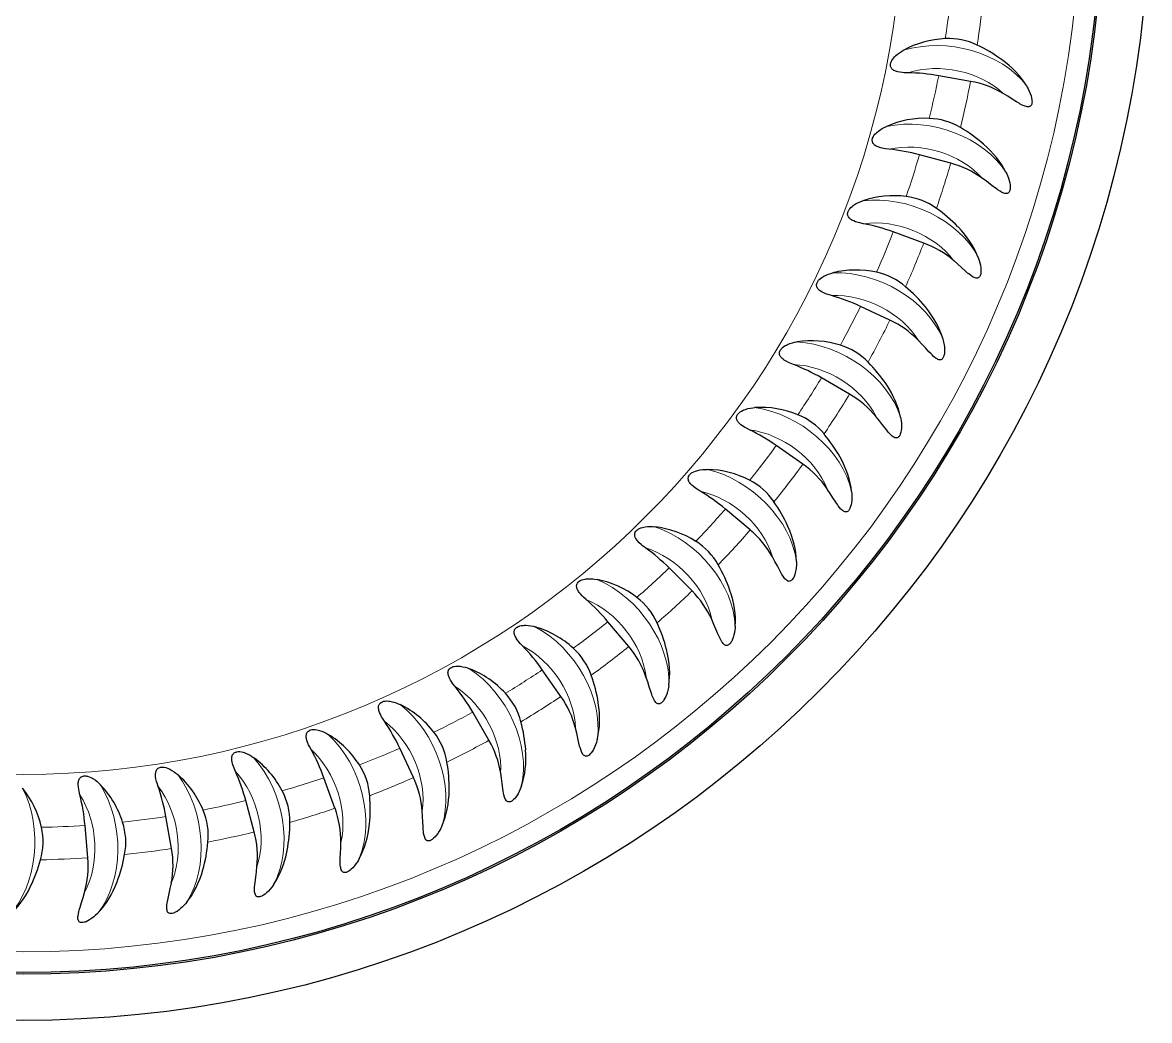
# Model space of a CAD drawing. Extents: x 0 to 297, y 0 to 529.
# Drawn here: x 153.79 to 188.51, y 459.99 to 490.74 of the extents above; entities that cross this region are included whole.
import ezdxf

# ---------------------------------------------------------------- set-up
doc = ezdxf.new("R2010")
doc.units = 0

msp = doc.modelspace()

# ---------------------------------------------------------------- linework, layer by layer
at = {"color": 7, "lineweight": 30, "ltscale": 0.025005}
for p, q in [((183.002, 488.923), (182.017, 489.097)), ((182.389, 486.401), (181.423, 486.66)), ((181.558, 483.942), (180.618, 484.284)), ((180.516, 481.565), (179.609, 481.987)), ((179.271, 479.287), (178.404, 479.787)), ((176.21, 475.1), (175.443, 475.743)), ((174.417, 473.222), (173.71, 473.93)), ((172.468, 471.508), (171.825, 472.274)), ((165.833, 467.469), (165.411, 468.376)), ((163.415, 466.525), (163.073, 467.465)), ((160.924, 465.795), (160.666, 466.761)), ((155.799, 464.999), (155.712, 465.995))]:
    msp.add_line(p, q, dxfattribs=at)
at = {"color": 7, "lineweight": 30, "ltscale": 0.025006}
for p, q in [((177.832, 477.127), (177.012, 477.7)), ((170.377, 469.97), (169.803, 470.79)), ((168.16, 468.621), (167.66, 469.487)), ((158.379, 465.285), (158.206, 466.27))]:
    msp.add_line(p, q, dxfattribs=at)
at = {"color": 7, "lineweight": 30}
for points in [[(181.066, 489.188), (180.956, 489.192), (180.9, 489.196), (180.817, 489.207), (180.755, 489.219), (180.725, 489.228), (180.695, 489.238), (180.666, 489.249), (180.639, 489.263), (180.617, 489.277), (180.597, 489.292), (180.577, 489.311), (180.56, 489.332), (180.551, 489.348), (180.543, 489.365), (180.537, 489.382), (180.533, 489.4), (180.531, 489.437), (180.533, 489.458), (180.536, 489.479), (180.549, 489.519), (180.559, 489.543), (180.571, 489.566), (180.599, 489.61), (180.631, 489.651), (180.657, 489.68), (180.684, 489.707), (180.744, 489.759), (180.807, 489.807), (180.866, 489.845), (180.927, 489.881)], [(184.719, 488.796), (184.748, 488.746), (184.776, 488.694), (184.809, 488.625), (184.839, 488.552), (184.864, 488.478), (184.879, 488.419), (184.889, 488.36), (184.892, 488.329), (184.893, 488.299), (184.89, 488.259), (184.887, 488.239), (184.882, 488.22), (184.874, 488.201), (184.865, 488.185), (184.851, 488.168), (184.835, 488.155), (184.817, 488.146), (184.796, 488.14), (184.775, 488.138), (184.744, 488.14), (184.713, 488.146), (184.682, 488.156), (184.651, 488.167), (184.59, 488.195), (184.532, 488.226), (184.493, 488.248), (184.414, 488.296), (184.28, 488.38), (184.145, 488.466), (184.008, 488.55)], [(180.483, 486.833), (180.373, 486.847), (180.318, 486.856), (180.237, 486.874), (180.176, 486.892), (180.147, 486.903), (180.118, 486.915), (180.09, 486.929), (180.064, 486.946), (180.044, 486.961), (180.025, 486.978), (180.007, 486.998), (179.992, 487.021), (179.984, 487.038), (179.977, 487.055), (179.973, 487.073), (179.971, 487.091), (179.972, 487.128), (179.975, 487.149), (179.981, 487.169), (179.997, 487.208), (180.009, 487.231), (180.023, 487.253), (180.054, 487.294), (180.09, 487.332), (180.118, 487.359), (180.148, 487.384), (180.212, 487.431), (180.279, 487.472), (180.341, 487.506), (180.405, 487.536)], [(184.088, 486.125), (184.112, 486.072), (184.136, 486.019), (184.163, 485.946), (184.186, 485.872), (184.205, 485.795), (184.215, 485.736), (184.22, 485.675), (184.22, 485.645), (184.218, 485.614), (184.212, 485.574), (184.207, 485.555), (184.2, 485.536), (184.191, 485.519), (184.18, 485.503), (184.165, 485.487), (184.147, 485.476), (184.129, 485.469), (184.108, 485.465), (184.087, 485.465), (184.055, 485.469), (184.025, 485.478), (183.995, 485.49), (183.965, 485.504), (183.907, 485.537), (183.852, 485.573), (183.815, 485.599), (183.74, 485.653), (183.615, 485.749), (183.488, 485.846), (183.358, 485.941)], [(179.697, 484.539), (179.589, 484.562), (179.535, 484.576), (179.455, 484.6), (179.397, 484.624), (179.368, 484.637), (179.34, 484.652), (179.314, 484.669), (179.289, 484.687), (179.271, 484.704), (179.254, 484.722), (179.237, 484.745), (179.224, 484.769), (179.217, 484.786), (179.213, 484.804), (179.21, 484.822), (179.209, 484.84), (179.213, 484.877), (179.219, 484.897), (179.226, 484.917), (179.245, 484.955), (179.259, 484.976), (179.275, 484.997), (179.31, 485.035), (179.349, 485.07), (179.379, 485.094), (179.411, 485.117), (179.479, 485.157), (179.55, 485.193), (179.614, 485.221), (179.68, 485.245)], [(183.226, 483.518), (183.246, 483.464), (183.265, 483.409), (183.286, 483.334), (183.303, 483.258), (183.314, 483.18), (183.319, 483.12), (183.318, 483.059), (183.316, 483.029), (183.311, 482.998), (183.302, 482.96), (183.295, 482.941), (183.286, 482.923), (183.276, 482.906), (183.264, 482.891), (183.247, 482.877), (183.229, 482.867), (183.21, 482.861), (183.189, 482.859), (183.168, 482.861), (183.137, 482.868), (183.107, 482.88), (183.079, 482.894), (183.05, 482.911), (182.995, 482.949), (182.943, 482.99), (182.909, 483.018), (182.839, 483.079), (182.722, 483.185), (182.604, 483.293), (182.483, 483.4)], [(178.714, 482.321), (178.608, 482.354), (178.556, 482.372), (178.479, 482.404), (178.422, 482.432), (178.395, 482.448), (178.369, 482.465), (178.344, 482.484), (178.321, 482.505), (178.304, 482.523), (178.288, 482.543), (178.274, 482.566), (178.263, 482.592), (178.258, 482.609), (178.255, 482.627), (178.253, 482.646), (178.254, 482.664), (178.262, 482.7), (178.269, 482.72), (178.278, 482.739), (178.3, 482.775), (178.316, 482.795), (178.334, 482.815), (178.372, 482.85), (178.413, 482.881), (178.446, 482.902), (178.48, 482.922), (178.551, 482.957), (178.624, 482.986), (178.691, 483.008), (178.759, 483.027)], [(182.141, 480.997), (182.156, 480.941), (182.17, 480.885), (182.184, 480.808), (182.194, 480.731), (182.199, 480.652), (182.198, 480.592), (182.193, 480.532), (182.188, 480.502), (182.18, 480.472), (182.167, 480.434), (182.159, 480.416), (182.149, 480.398), (182.137, 480.383), (182.124, 480.369), (182.106, 480.356), (182.087, 480.348), (182.067, 480.344), (182.046, 480.344), (182.025, 480.347), (181.995, 480.357), (181.967, 480.371), (181.939, 480.388), (181.912, 480.408), (181.861, 480.45), (181.813, 480.495), (181.781, 480.527), (181.717, 480.593), (181.61, 480.709), (181.501, 480.827), (181.39, 480.944)], [(177.542, 480.198), (177.439, 480.239), (177.388, 480.262), (177.314, 480.301), (177.26, 480.334), (177.235, 480.352), (177.21, 480.371), (177.187, 480.392), (177.166, 480.415), (177.15, 480.435), (177.137, 480.456), (177.124, 480.48), (177.116, 480.507), (177.112, 480.525), (177.111, 480.543), (177.111, 480.561), (177.113, 480.58), (177.124, 480.615), (177.133, 480.634), (177.143, 480.652), (177.169, 480.686), (177.186, 480.705), (177.205, 480.722), (177.247, 480.754), (177.291, 480.782), (177.325, 480.8), (177.361, 480.817), (177.434, 480.845), (177.51, 480.868), (177.578, 480.884), (177.648, 480.897)], [(176.189, 478.185), (176.09, 478.235), (176.042, 478.262), (175.971, 478.307), (175.92, 478.345), (175.896, 478.365), (175.873, 478.387), (175.852, 478.409), (175.833, 478.434), (175.819, 478.455), (175.808, 478.477), (175.798, 478.503), (175.791, 478.53), (175.789, 478.548), (175.789, 478.566), (175.791, 478.584), (175.795, 478.603), (175.809, 478.637), (175.819, 478.655), (175.831, 478.672), (175.86, 478.704), (175.879, 478.721), (175.899, 478.737), (175.943, 478.765), (175.989, 478.788), (176.025, 478.804), (176.062, 478.817), (176.138, 478.839), (176.216, 478.855), (176.285, 478.865), (176.355, 478.872)], [(180.84, 478.58), (180.85, 478.523), (180.859, 478.466), (180.867, 478.388), (180.87, 478.31), (180.868, 478.232), (180.862, 478.172), (180.851, 478.112), (180.843, 478.083), (180.834, 478.053), (180.817, 478.017), (180.807, 477.999), (180.796, 477.983), (180.783, 477.968), (180.768, 477.956), (180.75, 477.945), (180.73, 477.938), (180.71, 477.936), (180.688, 477.938), (180.668, 477.943), (180.639, 477.956), (180.612, 477.972), (180.586, 477.991), (180.561, 478.013), (180.514, 478.06), (180.469, 478.109), (180.44, 478.143), (180.383, 478.215), (180.286, 478.34), (180.188, 478.466), (180.088, 478.592)], [(174.665, 476.297), (174.571, 476.356), (174.525, 476.387), (174.459, 476.438), (174.412, 476.48), (174.39, 476.502), (174.369, 476.526), (174.35, 476.55), (174.333, 476.576), (174.321, 476.598), (174.311, 476.621), (174.303, 476.648), (174.299, 476.675), (174.299, 476.694), (174.301, 476.712), (174.304, 476.73), (174.31, 476.748), (174.326, 476.781), (174.338, 476.798), (174.352, 476.814), (174.383, 476.843), (174.403, 476.858), (174.425, 476.872), (174.471, 476.896), (174.519, 476.916), (174.557, 476.928), (174.594, 476.938), (174.672, 476.953), (174.75, 476.963), (174.821, 476.967), (174.891, 476.967)], [(179.333, 476.286), (179.339, 476.228), (179.342, 476.17), (179.343, 476.092), (179.34, 476.014), (179.331, 475.936), (179.32, 475.877), (179.304, 475.819), (179.293, 475.79), (179.281, 475.761), (179.262, 475.726), (179.25, 475.71), (179.237, 475.695), (179.223, 475.681), (179.207, 475.67), (179.188, 475.661), (179.168, 475.656), (179.147, 475.655), (179.126, 475.659), (179.107, 475.666), (179.079, 475.681), (179.053, 475.7), (179.029, 475.721), (179.006, 475.745), (178.963, 475.796), (178.923, 475.849), (178.897, 475.885), (178.846, 475.962), (178.76, 476.094), (178.674, 476.229), (178.585, 476.363)], [(172.983, 474.549), (172.895, 474.616), (172.852, 474.652), (172.79, 474.708), (172.747, 474.754), (172.726, 474.778), (172.708, 474.803), (172.691, 474.829), (172.676, 474.857), (172.666, 474.88), (172.659, 474.903), (172.653, 474.931), (172.651, 474.958), (172.653, 474.977), (172.656, 474.995), (172.661, 475.012), (172.668, 475.029), (172.688, 475.061), (172.701, 475.077), (172.716, 475.092), (172.749, 475.118), (172.771, 475.131), (172.794, 475.143), (172.842, 475.163), (172.892, 475.179), (172.93, 475.187), (172.968, 475.194), (173.047, 475.203), (173.126, 475.205), (173.196, 475.203), (173.266, 475.197)], [(177.632, 474.132), (177.633, 474.073), (177.631, 474.015), (177.625, 473.938), (177.615, 473.861), (177.599, 473.783), (177.583, 473.725), (177.562, 473.669), (177.549, 473.641), (177.535, 473.614), (177.512, 473.58), (177.499, 473.565), (177.485, 473.551), (177.47, 473.539), (177.453, 473.529), (177.433, 473.521), (177.412, 473.518), (177.392, 473.52), (177.372, 473.525), (177.353, 473.534), (177.326, 473.551), (177.302, 473.572), (177.28, 473.595), (177.259, 473.621), (177.221, 473.675), (177.185, 473.732), (177.163, 473.77), (177.118, 473.851), (177.045, 473.991), (176.971, 474.132), (176.894, 474.274)], [(171.155, 472.955), (171.073, 473.03), (171.033, 473.069), (170.976, 473.13), (170.937, 473.179), (170.919, 473.205), (170.903, 473.232), (170.888, 473.259), (170.876, 473.288), (170.868, 473.312), (170.863, 473.336), (170.86, 473.364), (170.86, 473.391), (170.863, 473.409), (170.868, 473.427), (170.875, 473.444), (170.883, 473.461), (170.905, 473.49), (170.92, 473.505), (170.936, 473.519), (170.972, 473.542), (170.995, 473.553), (171.019, 473.563), (171.068, 473.579), (171.119, 473.59), (171.158, 473.595), (171.197, 473.599), (171.275, 473.6), (171.355, 473.596), (171.424, 473.588), (171.494, 473.576)], [(175.75, 472.134), (175.745, 472.076), (175.739, 472.018), (175.726, 471.941), (175.709, 471.865), (175.687, 471.79), (175.666, 471.733), (175.64, 471.678), (175.625, 471.652), (175.608, 471.626), (175.583, 471.595), (175.568, 471.581), (175.553, 471.568), (175.537, 471.557), (175.519, 471.549), (175.498, 471.543), (175.478, 471.542), (175.458, 471.545), (175.438, 471.552), (175.419, 471.563), (175.395, 471.582), (175.373, 471.605), (175.353, 471.63), (175.334, 471.658), (175.3, 471.715), (175.27, 471.774), (175.251, 471.815), (175.214, 471.899), (175.153, 472.044), (175.091, 472.192), (175.027, 472.34)], [(169.195, 471.526), (169.12, 471.607), (169.083, 471.65), (169.032, 471.716), (168.998, 471.768), (168.982, 471.796), (168.968, 471.824), (168.956, 471.853), (168.946, 471.882), (168.94, 471.906), (168.937, 471.931), (168.936, 471.959), (168.939, 471.986), (168.944, 472.004), (168.95, 472.022), (168.958, 472.038), (168.968, 472.054), (168.993, 472.081), (169.009, 472.095), (169.026, 472.107), (169.063, 472.127), (169.087, 472.136), (169.112, 472.144), (169.163, 472.155), (169.214, 472.162), (169.253, 472.164), (169.293, 472.164), (169.371, 472.159), (169.45, 472.147), (169.518, 472.133), (169.586, 472.115)], [(167.118, 470.274), (167.05, 470.361), (167.017, 470.406), (166.972, 470.477), (166.942, 470.532), (166.929, 470.561), (166.918, 470.59), (166.908, 470.62), (166.901, 470.65), (166.897, 470.675), (166.896, 470.7), (166.898, 470.727), (166.903, 470.754), (166.909, 470.772), (166.917, 470.788), (166.927, 470.804), (166.938, 470.819), (166.965, 470.844), (166.982, 470.856), (167, 470.867), (167.039, 470.883), (167.064, 470.891), (167.089, 470.896), (167.14, 470.903), (167.192, 470.905), (167.232, 470.904), (167.271, 470.9), (167.348, 470.888), (167.426, 470.87), (167.493, 470.85), (167.559, 470.826)], [(173.701, 470.307), (173.691, 470.25), (173.68, 470.193), (173.66, 470.118), (173.637, 470.043), (173.608, 469.97), (173.582, 469.916), (173.551, 469.864), (173.534, 469.838), (173.515, 469.814), (173.487, 469.785), (173.472, 469.773), (173.455, 469.761), (173.438, 469.752), (173.42, 469.745), (173.399, 469.741), (173.378, 469.742), (173.358, 469.746), (173.339, 469.755), (173.322, 469.767), (173.299, 469.789), (173.279, 469.814), (173.261, 469.841), (173.245, 469.87), (173.216, 469.93), (173.191, 469.991), (173.176, 470.033), (173.146, 470.12), (173.098, 470.271), (173.05, 470.423), (172.998, 470.576)], [(164.94, 469.207), (164.879, 469.3), (164.851, 469.348), (164.812, 469.422), (164.787, 469.48), (164.776, 469.509), (164.768, 469.539), (164.761, 469.57), (164.756, 469.6), (164.755, 469.625), (164.756, 469.65), (164.76, 469.678), (164.768, 469.704), (164.775, 469.721), (164.784, 469.737), (164.795, 469.752), (164.808, 469.766), (164.837, 469.788), (164.855, 469.799), (164.874, 469.808), (164.914, 469.821), (164.939, 469.826), (164.965, 469.83), (165.017, 469.832), (165.069, 469.829), (165.108, 469.825), (165.146, 469.818), (165.223, 469.799), (165.298, 469.774), (165.363, 469.748), (165.427, 469.719)], [(162.676, 468.334), (162.625, 468.432), (162.601, 468.482), (162.568, 468.559), (162.548, 468.619), (162.54, 468.649), (162.534, 468.68), (162.53, 468.711), (162.528, 468.742), (162.529, 468.767), (162.532, 468.792), (162.538, 468.819), (162.549, 468.845), (162.557, 468.861), (162.568, 468.876), (162.58, 468.889), (162.594, 468.902), (162.625, 468.922), (162.644, 468.931), (162.663, 468.938), (162.705, 468.948), (162.73, 468.951), (162.756, 468.952), (162.808, 468.95), (162.86, 468.943), (162.898, 468.935), (162.936, 468.924), (163.01, 468.899), (163.083, 468.868), (163.146, 468.836), (163.207, 468.801)], [(171.501, 468.667), (171.486, 468.61), (171.469, 468.555), (171.444, 468.481), (171.414, 468.409), (171.379, 468.339), (171.348, 468.287), (171.313, 468.238), (171.293, 468.214), (171.272, 468.192), (171.242, 468.165), (171.226, 468.154), (171.208, 468.144), (171.19, 468.136), (171.172, 468.131), (171.15, 468.129), (171.129, 468.131), (171.11, 468.138), (171.092, 468.148), (171.076, 468.162), (171.055, 468.185), (171.037, 468.212), (171.022, 468.24), (171.008, 468.27), (170.985, 468.333), (170.965, 468.396), (170.954, 468.439), (170.932, 468.529), (170.897, 468.683), (170.862, 468.839), (170.824, 468.995)], [(160.346, 467.661), (160.303, 467.764), (160.283, 467.816), (160.258, 467.895), (160.243, 467.957), (160.238, 467.988), (160.234, 468.019), (160.233, 468.05), (160.234, 468.081), (160.237, 468.106), (160.242, 468.13), (160.251, 468.157), (160.263, 468.181), (160.273, 468.197), (160.285, 468.211), (160.298, 468.223), (160.313, 468.235), (160.346, 468.252), (160.365, 468.259), (160.386, 468.265), (160.427, 468.271), (160.453, 468.271), (160.479, 468.27), (160.531, 468.264), (160.581, 468.252), (160.619, 468.241), (160.656, 468.227), (160.728, 468.195), (160.797, 468.158), (160.857, 468.121), (160.915, 468.081)], [(157.966, 467.195), (157.932, 467.3), (157.917, 467.354), (157.898, 467.435), (157.889, 467.498), (157.886, 467.529), (157.886, 467.561), (157.887, 467.592), (157.89, 467.622), (157.896, 467.647), (157.903, 467.671), (157.914, 467.696), (157.928, 467.72), (157.94, 467.734), (157.953, 467.747), (157.967, 467.759), (157.983, 467.769), (158.017, 467.783), (158.037, 467.789), (158.058, 467.792), (158.1, 467.795), (158.126, 467.793), (158.151, 467.79), (158.202, 467.779), (158.252, 467.763), (158.288, 467.748), (158.323, 467.731), (158.392, 467.693), (158.459, 467.65), (158.515, 467.608), (158.569, 467.563)], [(155.554, 466.937), (155.529, 467.045), (155.519, 467.1), (155.508, 467.183), (155.504, 467.246), (155.504, 467.277), (155.506, 467.309), (155.51, 467.34), (155.516, 467.37), (155.523, 467.394), (155.533, 467.417), (155.546, 467.442), (155.562, 467.464), (155.575, 467.477), (155.589, 467.489), (155.605, 467.499), (155.621, 467.507), (155.656, 467.519), (155.677, 467.523), (155.698, 467.525), (155.74, 467.523), (155.765, 467.519), (155.791, 467.514), (155.84, 467.498), (155.888, 467.478), (155.923, 467.46), (155.957, 467.441), (156.022, 467.397), (156.085, 467.348), (156.137, 467.301), (156.187, 467.252)], [(169.165, 467.224), (169.146, 467.169), (169.124, 467.115), (169.092, 467.044), (169.056, 466.975), (169.015, 466.908), (168.98, 466.859), (168.941, 466.813), (168.92, 466.791), (168.896, 466.771), (168.864, 466.747), (168.847, 466.737), (168.829, 466.729), (168.81, 466.723), (168.791, 466.719), (168.769, 466.719), (168.749, 466.723), (168.731, 466.731), (168.713, 466.743), (168.698, 466.758), (168.679, 466.783), (168.664, 466.811), (168.651, 466.841), (168.64, 466.872), (168.622, 466.936), (168.609, 467.001), (168.601, 467.045), (168.587, 467.136), (168.565, 467.292), (168.544, 467.451), (168.52, 467.61)], [(166.713, 465.99), (166.689, 465.937), (166.663, 465.885), (166.625, 465.818), (166.583, 465.752), (166.536, 465.689), (166.497, 465.643), (166.454, 465.6), (166.431, 465.581), (166.406, 465.562), (166.372, 465.542), (166.354, 465.533), (166.335, 465.526), (166.316, 465.522), (166.297, 465.52), (166.275, 465.522), (166.255, 465.527), (166.237, 465.537), (166.221, 465.551), (166.207, 465.567), (166.191, 465.594), (166.178, 465.623), (166.168, 465.653), (166.16, 465.685), (166.147, 465.751), (166.139, 465.817), (166.135, 465.861), (166.129, 465.953), (166.122, 466.111), (166.114, 466.271), (166.104, 466.432)], [(164.163, 464.975), (164.135, 464.924), (164.104, 464.875), (164.06, 464.811), (164.013, 464.749), (163.961, 464.69), (163.917, 464.648), (163.871, 464.609), (163.846, 464.591), (163.82, 464.575), (163.784, 464.558), (163.765, 464.551), (163.746, 464.546), (163.726, 464.543), (163.707, 464.543), (163.686, 464.546), (163.666, 464.554), (163.649, 464.565), (163.634, 464.58), (163.622, 464.597), (163.608, 464.625), (163.598, 464.656), (163.59, 464.687), (163.585, 464.72), (163.579, 464.786), (163.576, 464.852), (163.576, 464.897), (163.578, 464.989), (163.584, 465.147), (163.591, 465.306), (163.595, 465.468)], [(161.534, 464.186), (161.501, 464.138), (161.467, 464.091), (161.417, 464.031), (161.365, 463.974), (161.308, 463.92), (161.261, 463.881), (161.211, 463.847), (161.185, 463.831), (161.157, 463.818), (161.12, 463.803), (161.101, 463.798), (161.081, 463.795), (161.061, 463.793), (161.042, 463.795), (161.021, 463.8), (161.002, 463.81), (160.987, 463.822), (160.973, 463.839), (160.962, 463.857), (160.951, 463.886), (160.943, 463.917), (160.938, 463.949), (160.936, 463.982), (160.935, 464.048), (160.939, 464.115), (160.943, 464.159), (160.952, 464.251), (160.972, 464.407), (160.993, 464.566), (161.011, 464.726)], [(156.121, 463.308), (156.08, 463.267), (156.037, 463.227), (155.979, 463.176), (155.917, 463.129), (155.851, 463.085), (155.798, 463.056), (155.743, 463.03), (155.715, 463.02), (155.685, 463.011), (155.646, 463.003), (155.626, 463.002), (155.606, 463.002), (155.587, 463.004), (155.568, 463.009), (155.548, 463.018), (155.531, 463.03), (155.518, 463.045), (155.507, 463.064), (155.5, 463.083), (155.494, 463.114), (155.492, 463.146), (155.493, 463.178), (155.496, 463.211), (155.507, 463.277), (155.522, 463.341), (155.533, 463.385), (155.559, 463.473), (155.606, 463.624), (155.653, 463.777), (155.699, 463.931)], [(158.847, 463.629), (158.809, 463.584), (158.771, 463.541), (158.717, 463.485), (158.659, 463.432), (158.598, 463.383), (158.548, 463.349), (158.495, 463.319), (158.468, 463.306), (158.439, 463.295), (158.4, 463.284), (158.381, 463.28), (158.361, 463.279), (158.341, 463.279), (158.322, 463.282), (158.302, 463.29), (158.284, 463.3), (158.269, 463.314), (158.257, 463.332), (158.248, 463.351), (158.239, 463.381), (158.234, 463.412), (158.232, 463.444), (158.233, 463.478), (158.238, 463.544), (158.247, 463.61), (158.255, 463.654), (158.273, 463.744), (158.306, 463.898), (158.34, 464.055), (158.372, 464.213)]]:
    msp.add_lwpolyline(points, dxfattribs=at)
for radius in [34.7, 33.275, 33.225]:
    msp.add_circle((153.811, 494.687), radius, dxfattribs=at)
at = {"color": 7, "lineweight": 13}
for radius in [32.583, 27.117]:
    msp.add_circle((153.811, 494.687), radius, dxfattribs=at)
for radius, start, end in [(28.754, 351.1086, 353.7902), (29.754, 351.0234, 353.8309), (28.754, 346.1086, 348.7902), (29.754, 346.0234, 348.8309), (28.754, 341.1086, 343.7902), (29.754, 341.0234, 343.8309), (28.754, 336.1086, 338.7902), (29.754, 336.0234, 338.8309), (28.754, 331.1086, 333.7902), (29.754, 331.0234, 333.8309), (28.754, 326.1086, 328.7902), (29.754, 326.0234, 328.8309), (28.754, 321.1086, 323.7902), (29.754, 321.0234, 323.8309), (28.754, 316.1086, 318.7902), (29.754, 316.0234, 318.8309), (28.754, 311.1086, 313.7902), (29.754, 311.0234, 313.8309), (28.754, 306.1086, 308.7902), (29.754, 306.0234, 308.8309), (28.754, 301.1086, 303.7902), (29.754, 301.0234, 303.8309), (28.754, 296.1086, 298.7902), (29.754, 296.0234, 298.8309), (28.754, 291.1086, 293.7902), (28.754, 286.1086, 288.7902), (29.754, 291.0234, 293.8309), (28.754, 281.1086, 283.7902), (29.754, 286.0234, 288.8309), (28.754, 276.1086, 278.7902), (28.754, 271.1086, 273.7902), (29.754, 281.0234, 283.8309), (29.754, 271.0234, 273.8309), (29.754, 276.0234, 278.8309)]:
    msp.add_arc((153.811, 494.687), radius, start, end, dxfattribs=at)
at = {"color": 7, "lineweight": 30}
for centre, radius, start, end in [((182.35, 487.277), 2.967, 92.5093, 118.6716), ((182.321, 488.213), 2.032, 64.3072, 92.8275), ((181.2, 485.783), 4.707, 54.2175, 64.8451), ((180.97, 483.152), 6.037, 80.01, 89.0866), ((182.49, 486.003), 2.964, 59.2088, 80.0514), ((181.596, 484.819), 2.967, 87.515, 113.6783), ((181.648, 485.753), 2.032, 59.3094, 87.8256), ((180.32, 483.43), 4.707, 49.2175, 59.8451), ((179.861, 480.829), 6.037, 75.01, 84.0866), ((181.624, 483.537), 2.964, 54.2088, 75.0515), ((180.63, 482.434), 2.967, 82.5093, 108.6716), ((180.763, 483.361), 2.032, 54.3094, 82.8256), ((179.238, 481.162), 4.707, 44.2175, 54.8451), ((178.554, 478.611), 6.037, 70.01, 79.0866), ((180.547, 481.155), 2.964, 49.2088, 70.0515), ((179.46, 480.144), 2.967, 77.5093, 103.6716), ((179.674, 481.055), 2.032, 49.3094, 77.8256), ((177.963, 478.998), 4.707, 39.2175, 49.8451), ((177.059, 476.516), 6.037, 65.01, 74.0865), ((179.266, 478.877), 2.964, 44.2088, 65.0515), ((178.095, 477.963), 2.967, 72.5093, 98.6716), ((178.387, 478.853), 2.032, 44.3094, 72.8256), ((176.503, 476.952), 4.707, 34.2175, 44.8451), ((175.387, 474.559), 6.037, 60.01, 69.0866), ((177.791, 476.718), 2.964, 39.2088, 60.0514), ((176.545, 475.911), 2.967, 67.5093, 93.6716), ((176.913, 476.771), 2.032, 39.3094, 67.8256), ((173.551, 472.755), 6.037, 55.01, 64.0866), ((174.871, 475.042), 4.707, 29.2175, 39.8451), ((176.133, 474.697), 2.964, 34.2088, 55.0514), ((174.822, 474.001), 2.967, 62.5093, 88.6716), ((175.264, 474.826), 2.032, 34.3094, 62.8256), ((171.564, 471.118), 6.037, 50.01, 59.0866), ((173.079, 473.281), 4.707, 24.2175, 34.8451), ((172.939, 472.248), 2.967, 57.5093, 83.6716), ((174.306, 472.827), 2.964, 29.2088, 50.0514), ((173.451, 473.032), 2.032, 29.3094, 57.8255), ((169.442, 469.66), 6.037, 45.01, 54.0866), ((171.14, 471.684), 4.707, 19.2175, 29.8451), ((170.911, 470.667), 2.967, 52.5093, 78.6716), ((167.202, 468.393), 6.037, 40.01, 49.0866), ((171.489, 471.402), 2.032, 24.3094, 52.8256), ((172.323, 471.124), 2.964, 24.2088, 45.0514), ((168.752, 469.268), 2.967, 47.5093, 73.6716), ((169.069, 470.261), 4.707, 14.2175, 24.8451), ((164.859, 467.326), 6.037, 35.01, 44.0866), ((169.393, 469.95), 2.032, 19.3094, 47.8256), ((170.199, 469.601), 2.964, 19.2088, 40.0515), ((166.48, 468.062), 2.967, 42.515, 68.6783), ((166.882, 469.024), 4.707, 9.2175, 19.8451), ((162.432, 466.468), 6.037, 30.01, 39.0866), ((167.177, 468.686), 2.032, 14.3094, 42.8256), ((167.95, 468.268), 2.964, 14.2088, 35.0515), ((164.111, 467.059), 2.967, 37.5093, 63.6716), ((159.94, 465.824), 6.037, 25.01, 34.0866), ((164.596, 467.982), 4.707, 4.2175, 14.8451), ((161.664, 466.267), 2.967, 32.5093, 58.6716), ((164.86, 467.62), 2.032, 9.3094, 37.8256), ((165.594, 467.136), 2.964, 9.2088, 30.0514), ((157.401, 465.399), 6.037, 20.01, 29.0866), ((159.157, 465.691), 2.967, 27.5093, 53.6716), ((162.459, 466.76), 2.032, 4.3094, 32.8256), ((162.227, 467.144), 4.707, 359.2175, 9.8451), ((156.61, 465.335), 2.967, 22.5093, 48.6716), ((154.835, 465.198), 6.037, 15.01, 24.0866), ((163.148, 466.214), 2.964, 4.2088, 25.0514), ((151.47, 465.295), 2.967, 12.5093, 38.6716), ((154.041, 465.203), 2.967, 17.5093, 43.6716), ((152.261, 465.221), 6.037, 10.01, 19.0866), ((159.993, 466.113), 2.032, 359.3094, 27.8256), ((149.699, 465.468), 6.037, 5.01, 14.0866), ((159.795, 466.515), 4.707, 354.2175, 4.8451), ((157.479, 465.683), 2.032, 354.3091, 22.8263), ((160.631, 465.509), 2.964, 359.2088, 20.0514), ((154.937, 465.474), 2.032, 349.3092, 17.8257), ((157.317, 466.101), 4.707, 349.2175, 359.8451), ((152.387, 465.487), 2.032, 344.3078, 12.8266), ((158.062, 465.025), 2.964, 354.2088, 15.0514), ((154.812, 465.904), 4.707, 344.2175, 354.8451), ((152.846, 464.738), 2.964, 344.2088, 5.0514), ((152.3, 465.927), 4.707, 339.2175, 349.8451), ((155.46, 464.768), 2.964, 349.2088, 10.0514), ((149.799, 466.168), 4.707, 334.2175, 344.8451)]:
    msp.add_arc(centre, radius, start, end, dxfattribs=at)
at = {"color": 7, "lineweight": 13}
for centre, major_axis, start_param, end_param in [((182.279, 487.98), (2.807, -0.495), 0.654775, 2.19343), ((182.218, 487.632), (2.314, -0.408), 0.820033, 2.211231), ((181.586, 485.524), (2.753, -0.738), 0.654775, 2.19343), ((181.495, 485.183), (2.27, -0.608), 0.820033, 2.211231), ((180.682, 483.138), (2.678, -0.975), 0.654775, 2.19343), ((180.561, 482.806), (2.208, -0.804), 0.820033, 2.211231), ((179.573, 480.84), (2.583, -1.204), 0.654775, 2.19343), ((179.424, 480.52), (2.13, -0.993), 0.820033, 2.211231), ((178.269, 478.648), (2.468, -1.425), 0.654775, 2.19343), ((178.092, 478.342), (2.035, -1.175), 0.820033, 2.211231), ((176.778, 476.577), (2.335, -1.635), 0.654775, 2.19343), ((176.575, 476.288), (1.925, -1.348), 0.820033, 2.211231), ((175.112, 474.645), (2.183, -1.832), 0.654775, 2.19343), ((174.885, 474.374), (1.8, -1.511), 0.820033, 2.211231), ((173.284, 472.864), (2.015, -2.015), 0.654775, 2.19343), ((173.034, 472.614), (1.662, -1.662), 0.820033, 2.211231), ((171.308, 471.25), (1.832, -2.183), 0.654775, 2.19343), ((171.037, 471.023), (1.511, -1.8), 0.820033, 2.211231), ((169.199, 469.815), (1.635, -2.335), 0.654775, 2.19343), ((168.909, 469.612), (1.348, -1.925), 0.820033, 2.211231), ((166.972, 468.568), (1.425, -2.468), 0.654775, 2.19343), ((166.666, 468.391), (1.175, -2.035), 0.820033, 2.211231), ((164.646, 467.52), (1.204, -2.583), 0.654775, 2.19343), ((164.325, 467.371), (0.993, -2.13), 0.820033, 2.211231), ((162.237, 466.68), (0.975, -2.678), 0.654775, 2.19343), ((161.905, 466.559), (0.804, -2.208), 0.820033, 2.211231), ((159.764, 466.052), (0.738, -2.753), 0.654775, 2.19343), ((157.245, 465.642), (0.495, -2.807), 0.654775, 2.19343), ((159.422, 465.96), (0.608, -2.27), 0.820033, 2.211231), ((152.15, 465.487), (0, -2.85), 0.654775, 2.19343), ((154.701, 465.453), (0.248, -2.839), 0.654775, 2.19343), ((156.897, 465.581), (0.408, -2.314), 0.820033, 2.211231), ((154.349, 465.422), (0.205, -2.341), 0.820033, 2.211231)]:
    msp.add_ellipse(centre, major_axis=major_axis, ratio=0.707107, start_param=start_param, end_param=end_param, dxfattribs=at)
at = {"color": 7, "lineweight": 30}
for centre, major_axis, ratio, start_param, end_param in [((128.449, 470.502), (56.482, 17.828), 0.18706, 0.045855, 0.13641), ((127.183, 472.977), (57.076, 12.665), 0.188278, 0.04618, 0.137326), ((124.635, 475.274), (58.72, 7.75), 0.18706, 0.045855, 0.13641), ((123.054, 477.89), (59.172, 2.602), 0.18706, 0.045855, 0.13641), ((121.707, 480.635), (59.173, -2.565), 0.18706, 0.045855, 0.13641), ((120.604, 483.487), (58.725, -7.712), 0.18706, 0.045855, 0.13641), ((119.755, 486.423), (57.829, -12.801), 0.18706, 0.045855, 0.13641), ((119.164, 489.423), (56.493, -17.792), 0.18706, 0.045855, 0.13641), ((118.837, 492.463), (54.727, -22.648), 0.18706, 0.045855, 0.13641), ((118.776, 495.52), (52.545, -27.332), 0.18706, 0.045855, 0.13641), ((118.982, 498.57), (49.963, -31.808), 0.18706, 0.045855, 0.13641), ((119.453, 501.591), (47.001, -36.041), 0.18706, 0.045855, 0.13641), ((120.185, 504.559), (43.681, -40), 0.18706, 0.045855, 0.13641), ((121.174, 507.452), (40.028, -43.655), 0.18706, 0.045855, 0.13641), ((122.411, 510.248), (36.071, -46.978), 0.18706, 0.045855, 0.13641), ((125.95, 514.789), (27.005, -51.853), 0.188278, 0.04618, 0.137326), ((124.304, 512.285), (31.422, -49.302), 0.188278, 0.04618, 0.137326)]:
    msp.add_ellipse(centre, major_axis=major_axis, ratio=ratio, start_param=start_param, end_param=end_param, dxfattribs=at)

doc.saveas('drawing.dxf')
